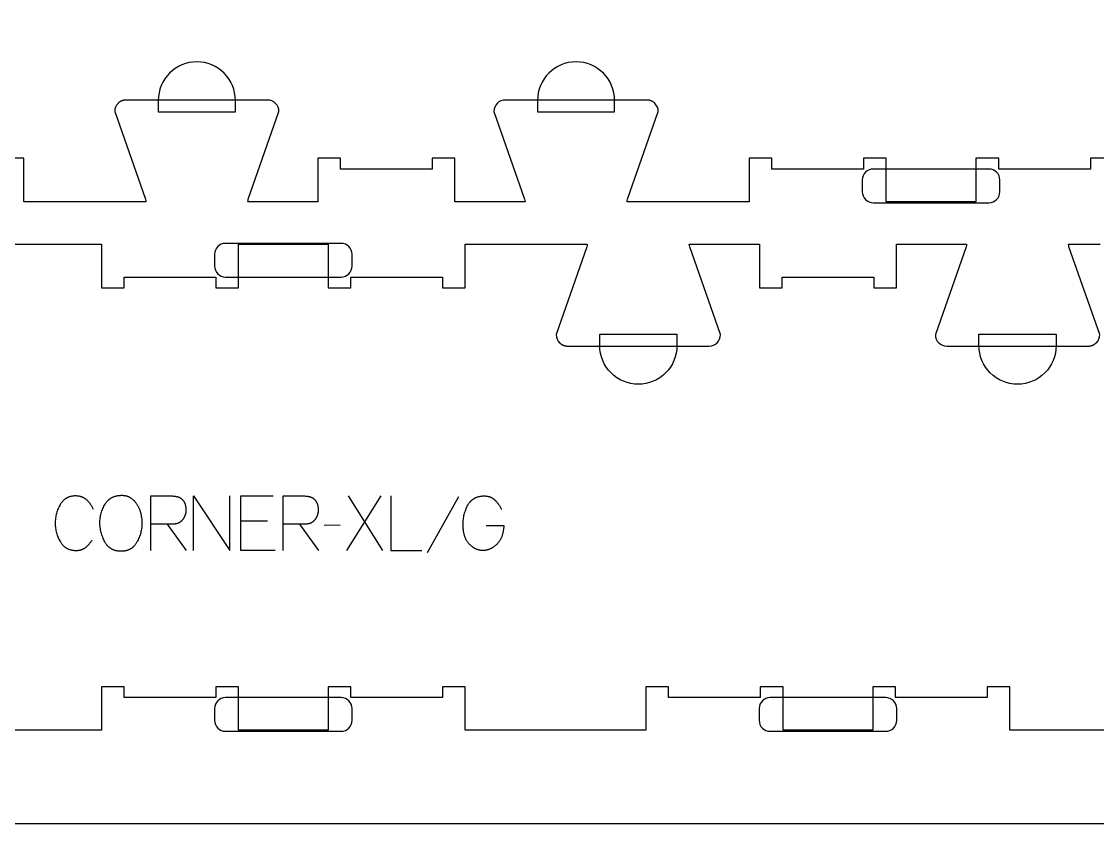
# Model space of a CAD drawing. Extents: x 0 to 4485, y 0 to 8771.
# Drawn here: x 1448 to 2041, y 3811 to 4252 of the extents above; entities that cross this region are included whole.
import ezdxf

# ---------------------------------------------------------------- set-up
doc = ezdxf.new("R2010")
doc.units = 0
for name, color, linetype in [('0_SHEET_SPRUCEPLY_2440X122', 1, 'CONTINUOUS'), ('1_ANYTOOL_1MMDEEP_LABELS_S', 2, 'CONTINUOUS'), ('4_ANYTOOL_CUTTHROUGH_OUTSI', 5, 'CONTINUOUS'), ('5_ANYTOOL_HALF_MILL_9MM_IN', 3, 'CONTINUOUS')]:
    doc.layers.add(name, color=color, linetype=linetype)

msp = doc.modelspace()

# ---------------------------------------------------------------- linework, layer by layer
at = {"layer": '0_SHEET_SPRUCEPLY_2440X122'}
msp.add_lwpolyline([(371.7, 5030.99), (371.7, 3810.99), (2811.7, 3810.99), (2811.7, 5030.99)], close=True, dxfattribs=at)
at = {"layer": '1_ANYTOOL_1MMDEEP_LABELS_S', "color": 2}
for points in [[(1487.5, 3983.77), (1487.34, 3984.18), (1487.17, 3984.57), (1486.99, 3984.96), (1486.8, 3985.33), (1486.6, 3985.7), (1486.39, 3986.06), (1486.17, 3986.41), (1485.94, 3986.75), (1485.7, 3987.08), (1485.45, 3987.4), (1485.19, 3987.72), (1484.92, 3988.02), (1484.64, 3988.32), (1484.35, 3988.61), (1484.06, 3988.88), (1483.75, 3989.15), (1483.59, 3989.28), (1483.43, 3989.41), (1483.27, 3989.53), (1483.1, 3989.65), (1482.94, 3989.76), (1482.77, 3989.87), (1482.6, 3989.98), (1482.42, 3990.08), (1482.25, 3990.18), (1482.07, 3990.27), (1481.89, 3990.36), (1481.71, 3990.45), (1481.53, 3990.53), (1481.34, 3990.6), (1481.16, 3990.68), (1480.97, 3990.74), (1480.77, 3990.81), (1480.58, 3990.87), (1480.38, 3990.92), (1480.19, 3990.98), (1479.99, 3991.02), (1479.78, 3991.07), (1479.58, 3991.11), (1479.37, 3991.14), (1479.16, 3991.17), (1478.95, 3991.2), (1478.74, 3991.22), (1478.52, 3991.24), (1478.3, 3991.26), (1478.09, 3991.27), (1477.86, 3991.27), (1477.64, 3991.27), (1477.3, 3991.27), (1476.96, 3991.26), (1476.63, 3991.23), (1476.3, 3991.2), (1475.98, 3991.16), (1475.66, 3991.11), (1475.35, 3991.05), (1475.05, 3990.98), (1474.74, 3990.9), (1474.45, 3990.82), (1474.16, 3990.72), (1473.88, 3990.61), (1473.6, 3990.5), (1473.46, 3990.44), (1473.32, 3990.38), (1473.19, 3990.31), (1473.05, 3990.24), (1472.92, 3990.17), (1472.79, 3990.1), (1472.66, 3990.03), (1472.53, 3989.95), (1472.41, 3989.87), (1472.28, 3989.79), (1472.16, 3989.71), (1472.03, 3989.62), (1471.91, 3989.53), (1471.79, 3989.44), (1471.56, 3989.25), (1471.32, 3989.06), (1471.1, 3988.85), (1470.88, 3988.64), (1470.66, 3988.41), (1470.45, 3988.18), (1470.25, 3987.93), (1470.05, 3987.68), (1469.85, 3987.42), (1469.67, 3987.15), (1469.48, 3986.87), (1469.3, 3986.58), (1468.96, 3985.99), (1468.65, 3985.39), (1468.35, 3984.79), (1468.08, 3984.18), (1467.82, 3983.56), (1467.59, 3982.93), (1467.38, 3982.3), (1467.2, 3981.66), (1467.03, 3981.01), (1466.89, 3980.36), (1466.77, 3979.69), (1466.67, 3979.02), (1466.6, 3978.35), (1466.54, 3977.66), (1466.51, 3976.97), (1466.5, 3976.27), (1466.51, 3975.58), (1466.54, 3974.89), (1466.6, 3974.2), (1466.67, 3973.53), (1466.77, 3972.86), (1466.9, 3972.19), (1467.04, 3971.54), (1467.12, 3971.21), (1467.21, 3970.89), (1467.3, 3970.57), (1467.4, 3970.25), (1467.5, 3969.93), (1467.61, 3969.62), (1467.72, 3969.3), (1467.84, 3968.99), (1468.1, 3968.37), (1468.38, 3967.76), (1468.68, 3967.16), (1469, 3966.56), (1469.35, 3965.97), (1469.53, 3965.68), (1469.71, 3965.4), (1469.91, 3965.13), (1470.11, 3964.87), (1470.31, 3964.62), (1470.52, 3964.37), (1470.73, 3964.14), (1470.96, 3963.91), (1471.18, 3963.7), (1471.41, 3963.49), (1471.65, 3963.3), (1471.77, 3963.2), (1471.9, 3963.11), (1472.02, 3963.02), (1472.15, 3962.93), (1472.27, 3962.84), (1472.4, 3962.76), (1472.53, 3962.68), (1472.66, 3962.6), (1472.8, 3962.52), (1472.93, 3962.45), (1473.07, 3962.38), (1473.2, 3962.31), (1473.48, 3962.17), (1473.77, 3962.05), (1474.06, 3961.93), (1474.35, 3961.83), (1474.65, 3961.73), (1474.96, 3961.65), (1475.27, 3961.57), (1475.59, 3961.5), (1475.92, 3961.44), (1476.25, 3961.39), (1476.58, 3961.35), (1476.92, 3961.32), (1477.27, 3961.29), (1477.62, 3961.28), (1477.98, 3961.27), (1478.36, 3961.28), (1478.74, 3961.3), (1478.92, 3961.31), (1479.11, 3961.33), (1479.29, 3961.35), (1479.47, 3961.38), (1479.64, 3961.4), (1479.82, 3961.43), (1479.99, 3961.47), (1480.16, 3961.5), (1480.33, 3961.54), (1480.5, 3961.59), (1480.67, 3961.63), (1480.83, 3961.68), (1480.99, 3961.73), (1481.16, 3961.79), (1481.31, 3961.85), (1481.47, 3961.91), (1481.63, 3961.98), (1481.78, 3962.04), (1481.93, 3962.12), (1482.08, 3962.19), (1482.23, 3962.27), (1482.37, 3962.35), (1482.52, 3962.43), (1482.66, 3962.52), (1482.8, 3962.61), (1482.94, 3962.71), (1483.08, 3962.8), (1483.21, 3962.9), (1483.48, 3963.11), (1483.74, 3963.33), (1483.99, 3963.55), (1484.24, 3963.78), (1484.48, 3964.01), (1484.72, 3964.26), (1484.95, 3964.51), (1485.18, 3964.77), (1485.4, 3965.03), (1485.62, 3965.31), (1485.83, 3965.59), (1486.04, 3965.88), (1486.24, 3966.17), (1486.44, 3966.48), (1486.63, 3966.79), (1486.81, 3967.1)], [(1519.17, 3961.27), (1519.17, 3991.27), (1530.53, 3991.27), (1531.02, 3991.27), (1531.49, 3991.24), (1531.72, 3991.23), (1531.95, 3991.21), (1532.17, 3991.18), (1532.39, 3991.15), (1532.61, 3991.12), (1532.82, 3991.08), (1533.03, 3991.04), (1533.23, 3991), (1533.43, 3990.95), (1533.63, 3990.9), (1533.82, 3990.84), (1534.01, 3990.78), (1534.2, 3990.72), (1534.38, 3990.65), (1534.56, 3990.58), (1534.73, 3990.51), (1534.9, 3990.43), (1535.06, 3990.35), (1535.23, 3990.26), (1535.38, 3990.17), (1535.54, 3990.08), (1535.69, 3989.98), (1535.83, 3989.88), (1535.97, 3989.77), (1536.11, 3989.66), (1536.25, 3989.55), (1536.38, 3989.43), (1536.5, 3989.31), (1536.63, 3989.19), (1536.75, 3989.06), (1536.86, 3988.93), (1536.97, 3988.79), (1537.08, 3988.65), (1537.18, 3988.51), (1537.28, 3988.36), (1537.38, 3988.21), (1537.47, 3988.06), (1537.55, 3987.9), (1537.64, 3987.73), (1537.72, 3987.57), (1537.79, 3987.4), (1537.87, 3987.22), (1537.93, 3987.05), (1538, 3986.86), (1538.06, 3986.68), (1538.12, 3986.49), (1538.17, 3986.29), (1538.22, 3986.1), (1538.26, 3985.9), (1538.3, 3985.69), (1538.34, 3985.48), (1538.37, 3985.27), (1538.4, 3985.05), (1538.43, 3984.83), (1538.45, 3984.61), (1538.47, 3984.38), (1538.49, 3983.91), (1538.5, 3983.43), (1538.49, 3983.26), (1538.49, 3983.08), (1538.48, 3982.91), (1538.47, 3982.73), (1538.45, 3982.56), (1538.43, 3982.39), (1538.41, 3982.22), (1538.39, 3982.05), (1538.36, 3981.88), (1538.32, 3981.71), (1538.29, 3981.54), (1538.25, 3981.38), (1538.2, 3981.21), (1538.16, 3981.05), (1538.11, 3980.88), (1538.05, 3980.72), (1537.99, 3980.56), (1537.93, 3980.4), (1537.87, 3980.24), (1537.8, 3980.08), (1537.73, 3979.92), (1537.66, 3979.77), (1537.58, 3979.61), (1537.5, 3979.45), (1537.41, 3979.3), (1537.32, 3979.15), (1537.23, 3978.99), (1537.13, 3978.84), (1537.04, 3978.69), (1536.93, 3978.54), (1536.83, 3978.39), (1536.72, 3978.25), (1536.61, 3978.1), (1536.49, 3977.96), (1536.37, 3977.82), (1536.25, 3977.69), (1536.13, 3977.57), (1536.01, 3977.44), (1535.88, 3977.32), (1535.75, 3977.21), (1535.62, 3977.1), (1535.49, 3976.99), (1535.35, 3976.89), (1535.21, 3976.8), (1535.07, 3976.71), (1534.93, 3976.62), (1534.78, 3976.54), (1534.63, 3976.46), (1534.48, 3976.38), (1534.33, 3976.31), (1534.18, 3976.25), (1534.02, 3976.19), (1533.86, 3976.13), (1533.7, 3976.08), (1533.53, 3976.03), (1533.36, 3975.99), (1533.19, 3975.95), (1533.02, 3975.92), (1532.85, 3975.89), (1532.67, 3975.86), (1532.49, 3975.84), (1532.31, 3975.82), (1532.13, 3975.81), (1530.2, 3975.74), (1528.17, 3975.72), (1519.21, 3975.72)], [(1542.7, 3961.27), (1542.7, 3991.27), (1562.75, 3961.27), (1562.75, 3991.27)], [(1587.74, 3961.27), (1568.8, 3961.27), (1568.8, 3991.27), (1586.63, 3991.27)], [(1592.03, 3961.27), (1592.03, 3991.27), (1603.38, 3991.27), (1603.87, 3991.27), (1604.35, 3991.24), (1604.58, 3991.23), (1604.81, 3991.21), (1605.03, 3991.18), (1605.25, 3991.15), (1605.47, 3991.12), (1605.68, 3991.08), (1605.89, 3991.04), (1606.09, 3991), (1606.29, 3990.95), (1606.49, 3990.9), (1606.68, 3990.84), (1606.87, 3990.78), (1607.05, 3990.72), (1607.24, 3990.65), (1607.41, 3990.58), (1607.59, 3990.51), (1607.76, 3990.43), (1607.92, 3990.35), (1608.08, 3990.26), (1608.24, 3990.17), (1608.39, 3990.08), (1608.54, 3989.98), (1608.69, 3989.88), (1608.83, 3989.77), (1608.97, 3989.66), (1609.1, 3989.55), (1609.23, 3989.43), (1609.36, 3989.31), (1609.48, 3989.19), (1609.6, 3989.06), (1609.72, 3988.93), (1609.83, 3988.79), (1609.94, 3988.65), (1610.04, 3988.51), (1610.14, 3988.36), (1610.23, 3988.21), (1610.32, 3988.06), (1610.41, 3987.9), (1610.5, 3987.73), (1610.58, 3987.57), (1610.65, 3987.4), (1610.72, 3987.22), (1610.79, 3987.05), (1610.86, 3986.86), (1610.92, 3986.68), (1610.97, 3986.49), (1611.02, 3986.29), (1611.07, 3986.1), (1611.12, 3985.9), (1611.16, 3985.69), (1611.2, 3985.48), (1611.23, 3985.27), (1611.26, 3985.05), (1611.28, 3984.83), (1611.31, 3984.61), (1611.32, 3984.38), (1611.35, 3983.91), (1611.35, 3983.43), (1611.35, 3983.26), (1611.35, 3983.08), (1611.34, 3982.91), (1611.33, 3982.73), (1611.31, 3982.56), (1611.29, 3982.39), (1611.27, 3982.22), (1611.24, 3982.05), (1611.21, 3981.88), (1611.18, 3981.71), (1611.14, 3981.54), (1611.1, 3981.38), (1611.06, 3981.21), (1611.01, 3981.05), (1610.96, 3980.88), (1610.91, 3980.72), (1610.85, 3980.56), (1610.79, 3980.4), (1610.73, 3980.24), (1610.66, 3980.08), (1610.59, 3979.92), (1610.51, 3979.77), (1610.43, 3979.61), (1610.35, 3979.45), (1610.27, 3979.3), (1610.18, 3979.15), (1610.09, 3978.99), (1609.99, 3978.84), (1609.89, 3978.69), (1609.79, 3978.54), (1609.68, 3978.39), (1609.58, 3978.25), (1609.46, 3978.1), (1609.35, 3977.96), (1609.23, 3977.82), (1609.11, 3977.69), (1608.99, 3977.57), (1608.87, 3977.44), (1608.74, 3977.32), (1608.61, 3977.21), (1608.48, 3977.1), (1608.34, 3976.99), (1608.21, 3976.89), (1608.07, 3976.8), (1607.93, 3976.71), (1607.79, 3976.62), (1607.64, 3976.54), (1607.49, 3976.46), (1607.34, 3976.38), (1607.19, 3976.31), (1607.03, 3976.25), (1606.87, 3976.19), (1606.71, 3976.13), (1606.55, 3976.08), (1606.39, 3976.03), (1606.22, 3975.99), (1606.05, 3975.95), (1605.88, 3975.92), (1605.7, 3975.89), (1605.53, 3975.86), (1605.35, 3975.84), (1605.17, 3975.82), (1604.98, 3975.81), (1603.06, 3975.74), (1601.03, 3975.72), (1592.07, 3975.72)], [(1645.81, 3991.27), (1626.91, 3961.27)], [(1647.05, 3961.27), (1628.11, 3991.27)], [(1651.34, 3991.27), (1651.34, 3961.27), (1668.44, 3961.27)], [(1688.58, 3990.8), (1671.4, 3960.03)], [(1703.8, 3975.07), (1713.57, 3975.03), (1713.53, 3974.2), (1713.47, 3973.4), (1713.43, 3973.01), (1713.39, 3972.62), (1713.33, 3972.24), (1713.27, 3971.87), (1713.21, 3971.5), (1713.13, 3971.14), (1713.05, 3970.79), (1712.97, 3970.44), (1712.87, 3970.1), (1712.77, 3969.76), (1712.67, 3969.43), (1712.56, 3969.11), (1712.44, 3968.79), (1712.31, 3968.48), (1712.18, 3968.17), (1712.04, 3967.88), (1711.89, 3967.59), (1711.74, 3967.3), (1711.58, 3967.02), (1711.42, 3966.75), (1711.25, 3966.48), (1711.07, 3966.22), (1710.88, 3965.97), (1710.69, 3965.72), (1710.49, 3965.48), (1710.29, 3965.24), (1710.08, 3965.01), (1709.86, 3964.79), (1709.64, 3964.57), (1709.42, 3964.36), (1709.19, 3964.16), (1708.97, 3963.96), (1708.74, 3963.78), (1708.51, 3963.59), (1708.28, 3963.42), (1708.05, 3963.25), (1707.82, 3963.09), (1707.59, 3962.93), (1707.36, 3962.78), (1707.12, 3962.64), (1706.89, 3962.51), (1706.65, 3962.38), (1706.41, 3962.26), (1706.17, 3962.14), (1705.93, 3962.03), (1705.69, 3961.93), (1705.44, 3961.84), (1705.2, 3961.75), (1704.95, 3961.67), (1704.71, 3961.6), (1704.46, 3961.53), (1704.21, 3961.47), (1703.96, 3961.42), (1703.71, 3961.37), (1703.45, 3961.33), (1703.2, 3961.3), (1702.94, 3961.27), (1702.69, 3961.25), (1702.43, 3961.24), (1702.17, 3961.23), (1701.91, 3961.23), (1701.65, 3961.24), (1701.4, 3961.26), (1701.14, 3961.28), (1700.89, 3961.31), (1700.63, 3961.34), (1700.38, 3961.39), (1700.14, 3961.44), (1699.89, 3961.49), (1699.64, 3961.56), (1699.4, 3961.63), (1699.15, 3961.71), (1698.91, 3961.79), (1698.67, 3961.88), (1698.43, 3961.98), (1698.19, 3962.09), (1697.96, 3962.2), (1697.72, 3962.32), (1697.49, 3962.45), (1697.26, 3962.58), (1697.03, 3962.73), (1696.8, 3962.87), (1696.57, 3963.03), (1696.34, 3963.19), (1696.12, 3963.36), (1695.89, 3963.54), (1695.67, 3963.72), (1695.45, 3963.91), (1695.23, 3964.11), (1695.01, 3964.32), (1694.8, 3964.53), (1694.58, 3964.75), (1694.37, 3964.97), (1694.17, 3965.21), (1693.97, 3965.45), (1693.78, 3965.7), (1693.59, 3965.95), (1693.42, 3966.22), (1693.25, 3966.49), (1693.08, 3966.77), (1692.93, 3967.06), (1692.77, 3967.35), (1692.63, 3967.65), (1692.49, 3967.96), (1692.36, 3968.28), (1692.24, 3968.61), (1692.12, 3968.94), (1692.01, 3969.28), (1691.91, 3969.63), (1691.81, 3969.98), (1691.72, 3970.35), (1691.64, 3970.72), (1691.56, 3971.09), (1691.49, 3971.48), (1691.43, 3971.87), (1691.37, 3972.28), (1691.32, 3972.68), (1691.27, 3973.1), (1691.21, 3973.96), (1691.17, 3974.84), (1691.15, 3975.76), (1691.16, 3976.44), (1691.2, 3977.11), (1691.25, 3977.79), (1691.32, 3978.46), (1691.42, 3979.12), (1691.53, 3979.79), (1691.67, 3980.45), (1691.82, 3981.1), (1692, 3981.75), (1692.2, 3982.41), (1692.42, 3983.05), (1692.66, 3983.7), (1692.92, 3984.34), (1693.2, 3984.97), (1693.51, 3985.61), (1693.83, 3986.24), (1694, 3986.55), (1694.18, 3986.85), (1694.37, 3987.14), (1694.56, 3987.42), (1694.76, 3987.69), (1694.86, 3987.82), (1694.97, 3987.95), (1695.07, 3988.08), (1695.18, 3988.2), (1695.29, 3988.32), (1695.4, 3988.44), (1695.51, 3988.56), (1695.63, 3988.67), (1695.75, 3988.79), (1695.86, 3988.89), (1695.98, 3989), (1696.11, 3989.11), (1696.23, 3989.21), (1696.36, 3989.31), (1696.48, 3989.4), (1696.61, 3989.5), (1696.74, 3989.59), (1696.88, 3989.68), (1697.01, 3989.77), (1697.15, 3989.85), (1697.29, 3989.94), (1697.43, 3990.02), (1697.57, 3990.09), (1697.71, 3990.17), (1697.86, 3990.24), (1698.01, 3990.31), (1698.15, 3990.38), (1698.3, 3990.44), (1698.46, 3990.51), (1698.61, 3990.57), (1698.77, 3990.62), (1698.93, 3990.68), (1699.25, 3990.78), (1699.58, 3990.88), (1699.91, 3990.96), (1700.25, 3991.03), (1700.6, 3991.1), (1700.96, 3991.15), (1701.33, 3991.2), (1701.7, 3991.23), (1702.08, 3991.26), (1702.46, 3991.27), (1702.85, 3991.27), (1703.08, 3991.27), (1703.3, 3991.27), (1703.52, 3991.25), (1703.73, 3991.24), (1703.95, 3991.22), (1704.16, 3991.2), (1704.36, 3991.17), (1704.57, 3991.13), (1704.77, 3991.1), (1704.97, 3991.05), (1705.17, 3991.01), (1705.36, 3990.96), (1705.56, 3990.9), (1705.75, 3990.84), (1705.93, 3990.78), (1706.12, 3990.71), (1706.3, 3990.63), (1706.48, 3990.56), (1706.65, 3990.47), (1706.83, 3990.39), (1707, 3990.3), (1707.17, 3990.2), (1707.33, 3990.1), (1707.49, 3990), (1707.65, 3989.89), (1707.81, 3989.78), (1707.97, 3989.66), (1708.12, 3989.54), (1708.27, 3989.41), (1708.42, 3989.28), (1708.56, 3989.14), (1708.7, 3989), (1708.98, 3988.72), (1709.25, 3988.43), (1709.52, 3988.13), (1709.78, 3987.83), (1710.03, 3987.53), (1710.27, 3987.22), (1710.51, 3986.9), (1710.74, 3986.58), (1710.97, 3986.26), (1711.19, 3985.93), (1711.4, 3985.6), (1711.61, 3985.26), (1711.81, 3984.92), (1712, 3984.57), (1712.19, 3984.22), (1712.37, 3983.86)], [(1583.45, 3977.35), (1568.8, 3977.35)], [(1528.17, 3975.72), (1538.63, 3961.23)], [(1601.03, 3975.72), (1611.48, 3961.23)], [(1623.48, 3975.16), (1614.7, 3975.07)]]:
    msp.add_lwpolyline(points, dxfattribs=at)
msp.add_lwpolyline([(1503.14, 3991.62), (1503.51, 3991.61), (1503.88, 3991.59), (1504.23, 3991.57), (1504.58, 3991.53), (1504.76, 3991.5), (1504.93, 3991.47), (1505.1, 3991.44), (1505.26, 3991.41), (1505.43, 3991.37), (1505.59, 3991.33), (1505.75, 3991.29), (1505.91, 3991.25), (1506.07, 3991.2), (1506.23, 3991.15), (1506.38, 3991.1), (1506.54, 3991.04), (1506.69, 3990.98), (1506.84, 3990.92), (1506.99, 3990.85), (1507.13, 3990.79), (1507.28, 3990.72), (1507.42, 3990.64), (1507.56, 3990.57), (1507.7, 3990.49), (1507.84, 3990.4), (1507.97, 3990.32), (1508.11, 3990.23), (1508.24, 3990.14), (1508.5, 3989.95), (1508.75, 3989.76), (1509, 3989.56), (1509.24, 3989.35), (1509.48, 3989.14), (1509.71, 3988.92), (1509.93, 3988.69), (1510.15, 3988.46), (1510.36, 3988.22), (1510.57, 3987.98), (1510.77, 3987.73), (1510.97, 3987.48), (1511.16, 3987.21), (1511.34, 3986.94), (1511.52, 3986.67), (1511.69, 3986.39), (1511.86, 3986.1), (1512.02, 3985.81), (1512.17, 3985.52), (1512.32, 3985.22), (1512.46, 3984.92), (1512.6, 3984.62), (1512.73, 3984.31), (1512.86, 3984), (1512.98, 3983.68), (1513.09, 3983.37), (1513.2, 3983.04), (1513.3, 3982.72), (1513.4, 3982.39), (1513.49, 3982.05), (1513.58, 3981.72), (1513.66, 3981.37), (1513.81, 3980.69), (1513.93, 3980.02), (1514.04, 3979.35), (1514.13, 3978.69), (1514.19, 3978.03), (1514.24, 3977.38), (1514.27, 3976.74), (1514.28, 3976.1), (1514.27, 3975.47), (1514.24, 3974.83), (1514.19, 3974.19), (1514.11, 3973.55), (1514.01, 3972.92), (1513.89, 3972.28), (1513.75, 3971.64), (1513.59, 3971), (1513.41, 3970.37), (1513.2, 3969.73), (1512.98, 3969.09), (1512.73, 3968.45), (1512.46, 3967.82), (1512.17, 3967.18), (1511.85, 3966.54), (1511.52, 3965.9), (1511.34, 3965.59), (1511.16, 3965.29), (1510.97, 3964.99), (1510.78, 3964.71), (1510.58, 3964.43), (1510.37, 3964.17), (1510.16, 3963.92), (1509.94, 3963.67), (1509.82, 3963.55), (1509.71, 3963.44), (1509.6, 3963.32), (1509.48, 3963.21), (1509.36, 3963.11), (1509.24, 3963), (1509.12, 3962.9), (1509, 3962.8), (1508.87, 3962.7), (1508.75, 3962.6), (1508.62, 3962.51), (1508.49, 3962.42), (1508.36, 3962.33), (1508.23, 3962.24), (1508.09, 3962.16), (1507.96, 3962.08), (1507.82, 3962), (1507.68, 3961.92), (1507.54, 3961.85), (1507.4, 3961.78), (1507.25, 3961.71), (1507.11, 3961.65), (1506.96, 3961.58), (1506.82, 3961.52), (1506.67, 3961.46), (1506.51, 3961.41), (1506.36, 3961.35), (1506.21, 3961.3), (1505.89, 3961.21), (1505.58, 3961.12), (1505.25, 3961.05), (1504.92, 3960.98), (1504.58, 3960.93), (1504.24, 3960.88), (1503.89, 3960.85), (1503.53, 3960.82), (1503.17, 3960.81), (1502.8, 3960.8), (1502.41, 3960.81), (1502.04, 3960.82), (1501.67, 3960.85), (1501.31, 3960.88), (1500.95, 3960.93), (1500.6, 3960.99), (1500.26, 3961.05), (1499.92, 3961.13), (1499.59, 3961.21), (1499.27, 3961.31), (1499.11, 3961.36), (1498.96, 3961.42), (1498.8, 3961.47), (1498.65, 3961.53), (1498.5, 3961.59), (1498.34, 3961.66), (1498.2, 3961.73), (1498.05, 3961.8), (1497.9, 3961.87), (1497.76, 3961.94), (1497.62, 3962.02), (1497.48, 3962.1), (1497.34, 3962.18), (1497.2, 3962.27), (1497.07, 3962.35), (1496.93, 3962.44), (1496.8, 3962.54), (1496.67, 3962.63), (1496.54, 3962.73), (1496.41, 3962.83), (1496.29, 3962.93), (1496.16, 3963.04), (1496.04, 3963.14), (1495.92, 3963.25), (1495.8, 3963.37), (1495.69, 3963.48), (1495.57, 3963.6), (1495.46, 3963.72), (1495.34, 3963.84), (1495.23, 3963.97), (1495.02, 3964.23), (1494.81, 3964.5), (1494.61, 3964.77), (1494.41, 3965.06), (1494.22, 3965.36), (1494.04, 3965.67), (1493.86, 3965.99), (1493.53, 3966.64), (1493.21, 3967.29), (1492.92, 3967.94), (1492.65, 3968.58), (1492.4, 3969.23), (1492.18, 3969.88), (1491.97, 3970.53), (1491.79, 3971.19), (1491.63, 3971.84), (1491.49, 3972.49), (1491.37, 3973.14), (1491.27, 3973.79), (1491.19, 3974.44), (1491.14, 3975.1), (1491.11, 3975.75), (1491.1, 3976.4), (1491.11, 3977.1), (1491.14, 3977.78), (1491.2, 3978.47), (1491.28, 3979.14), (1491.38, 3979.81), (1491.5, 3980.48), (1491.65, 3981.13), (1491.82, 3981.79), (1492.01, 3982.43), (1492.23, 3983.07), (1492.46, 3983.71), (1492.72, 3984.34), (1493.01, 3984.96), (1493.31, 3985.58), (1493.64, 3986.19), (1493.99, 3986.8), (1494.17, 3987.09), (1494.36, 3987.38), (1494.56, 3987.66), (1494.77, 3987.93), (1494.98, 3988.19), (1495.19, 3988.43), (1495.42, 3988.67), (1495.65, 3988.91), (1495.76, 3989.02), (1495.88, 3989.13), (1496, 3989.23), (1496.13, 3989.34), (1496.25, 3989.44), (1496.38, 3989.54), (1496.5, 3989.64), (1496.63, 3989.73), (1496.76, 3989.83), (1496.9, 3989.92), (1497.03, 3990.01), (1497.16, 3990.09), (1497.3, 3990.18), (1497.44, 3990.26), (1497.58, 3990.34), (1497.72, 3990.41), (1497.87, 3990.49), (1498.01, 3990.56), (1498.31, 3990.69), (1498.61, 3990.82), (1498.92, 3990.94), (1499.24, 3991.05), (1499.56, 3991.15), (1499.89, 3991.24), (1500.22, 3991.32), (1500.56, 3991.39), (1500.91, 3991.45), (1501.27, 3991.5), (1501.63, 3991.54), (1502, 3991.58), (1502.37, 3991.6), (1502.75, 3991.61)], close=True, dxfattribs=at)
at = {"layer": '4_ANYTOOL_CUTTHROUGH_OUTSI', "color": 5}
for points in [[(2049.21, 4177.2), (2036.71, 4177.2), (2036.71, 4171.2), (1986.21, 4171.2), (1986.21, 4177.2), (1973.71, 4177.2), (1973.71, 4153.2), (1924.21, 4153.2), (1924.21, 4177.2), (1911.71, 4177.2), (1911.71, 4171.2), (1861.21, 4171.2), (1861.21, 4177.2), (1848.71, 4177.2), (1848.71, 4153.2), (1798.96, 4153.2), (1781.52, 4153.2), (1781.52, 4153.2, -0.061485), (1781.76, 4154.59), (1798.65, 4202.87), (1798.67, 4202.91), (1798.67, 4202.95), (1798.67, 4202.95, 0.198912), (1796.84, 4207.37), (1796.73, 4207.48), (1796.62, 4207.58), (1796.51, 4207.68), (1796.39, 4207.78), (1796.27, 4207.87), (1796.15, 4207.97), (1796.03, 4208.06), (1795.9, 4208.14), (1795.77, 4208.23), (1795.64, 4208.31), (1795.51, 4208.39), (1795.37, 4208.46), (1795.23, 4208.53), (1795.09, 4208.6), (1794.95, 4208.67), (1794.81, 4208.73), (1794.67, 4208.79), (1794.52, 4208.84), (1794.37, 4208.89), (1794.22, 4208.94), (1794.08, 4208.98), (1793.93, 4209.02), (1793.78, 4209.05), (1793.63, 4209.09), (1793.47, 4209.11), (1793.32, 4209.14), (1793.17, 4209.16), (1793.02, 4209.17), (1792.87, 4209.19), (1792.72, 4209.2), (1792.57, 4209.2), (1792.42, 4209.2), (1714.42, 4209.2, 0.414214), (1708.17, 4202.95), (1708.17, 4202.91), (1708.18, 4202.87), (1725.08, 4154.59), (1725.08, 4154.59, -0.061485), (1725.31, 4153.2), (1686.71, 4153.2), (1686.71, 4177.2), (1674.21, 4177.2), (1674.21, 4171.2), (1623.71, 4171.2), (1623.71, 4177.2), (1611.21, 4177.2), (1611.21, 4153.2), (1572.62, 4153.2), (1572.62, 4153.2, -0.061485), (1572.85, 4154.59), (1589.75, 4202.87), (1589.76, 4202.91), (1589.76, 4202.95), (1589.76, 4202.95, 0.414214), (1583.51, 4209.2), (1505.51, 4209.2), (1505.36, 4209.2), (1505.21, 4209.2), (1505.06, 4209.19), (1504.91, 4209.17), (1504.76, 4209.16), (1504.61, 4209.14), (1504.46, 4209.11), (1504.3, 4209.09), (1504.15, 4209.05), (1504, 4209.02), (1503.85, 4208.98), (1503.7, 4208.94), (1503.56, 4208.89), (1503.41, 4208.84), (1503.26, 4208.79), (1503.12, 4208.73), (1502.98, 4208.67), (1502.84, 4208.6), (1502.7, 4208.53), (1502.56, 4208.46), (1502.42, 4208.39), (1502.29, 4208.31), (1502.16, 4208.23), (1502.03, 4208.14), (1501.9, 4208.06), (1501.78, 4207.97), (1501.66, 4207.87), (1501.54, 4207.78), (1501.42, 4207.68), (1501.31, 4207.58), (1501.2, 4207.48), (1501.09, 4207.37, 0.198912), (1499.26, 4202.95), (1499.26, 4202.91), (1499.28, 4202.87), (1516.17, 4154.59), (1516.17, 4154.59, -0.061485), (1516.41, 4153.2), (1449.21, 4153.2), (1449.21, 4177.2), (1436.71, 4177.2)], [(2049.21, 4177.2), (2036.71, 4177.2), (2036.71, 4171.2), (1986.21, 4171.2), (1986.21, 4177.2), (1973.71, 4177.2), (1973.71, 4153.2), (1924.21, 4153.2), (1924.21, 4177.2), (1911.71, 4177.2), (1911.71, 4171.2), (1861.21, 4171.2), (1861.21, 4177.2), (1848.71, 4177.2), (1848.71, 4153.2), (1798.96, 4153.2), (1781.52, 4153.2), (1781.52, 4153.2, -0.061485), (1781.76, 4154.59), (1798.65, 4202.87), (1798.67, 4202.91), (1798.67, 4202.95), (1798.67, 4202.95, 0.198912), (1796.84, 4207.37), (1796.73, 4207.48), (1796.62, 4207.58), (1796.51, 4207.68), (1796.39, 4207.78), (1796.27, 4207.87), (1796.15, 4207.97), (1796.03, 4208.06), (1795.9, 4208.14), (1795.77, 4208.23), (1795.64, 4208.31), (1795.51, 4208.39), (1795.37, 4208.46), (1795.23, 4208.53), (1795.09, 4208.6), (1794.95, 4208.67), (1794.81, 4208.73), (1794.67, 4208.79), (1794.52, 4208.84), (1794.37, 4208.89), (1794.22, 4208.94), (1794.08, 4208.98), (1793.93, 4209.02), (1793.78, 4209.05), (1793.63, 4209.09), (1793.47, 4209.11), (1793.32, 4209.14), (1793.17, 4209.16), (1793.02, 4209.17), (1792.87, 4209.19), (1792.72, 4209.2), (1792.57, 4209.2), (1792.42, 4209.2), (1714.42, 4209.2, 0.414214), (1708.17, 4202.95), (1708.17, 4202.91), (1708.18, 4202.87), (1725.08, 4154.59), (1725.08, 4154.59, -0.061485), (1725.31, 4153.2), (1686.71, 4153.2), (1686.71, 4177.2), (1674.21, 4177.2), (1674.21, 4171.2), (1623.71, 4171.2), (1623.71, 4177.2), (1611.21, 4177.2), (1611.21, 4153.2), (1572.62, 4153.2), (1572.62, 4153.2, -0.061485), (1572.85, 4154.59), (1589.75, 4202.87), (1589.76, 4202.91), (1589.76, 4202.95), (1589.76, 4202.95, 0.414214), (1583.51, 4209.2), (1505.51, 4209.2), (1505.36, 4209.2), (1505.21, 4209.2), (1505.06, 4209.19), (1504.91, 4209.17), (1504.76, 4209.16), (1504.61, 4209.14), (1504.46, 4209.11), (1504.3, 4209.09), (1504.15, 4209.05), (1504, 4209.02), (1503.85, 4208.98), (1503.7, 4208.94), (1503.56, 4208.89), (1503.41, 4208.84), (1503.26, 4208.79), (1503.12, 4208.73), (1502.98, 4208.67), (1502.84, 4208.6), (1502.7, 4208.53), (1502.56, 4208.46), (1502.42, 4208.39), (1502.29, 4208.31), (1502.16, 4208.23), (1502.03, 4208.14), (1501.9, 4208.06), (1501.78, 4207.97), (1501.66, 4207.87), (1501.54, 4207.78), (1501.42, 4207.68), (1501.31, 4207.58), (1501.2, 4207.48), (1501.09, 4207.37, 0.198912), (1499.26, 4202.95), (1499.26, 4202.91), (1499.28, 4202.87), (1516.17, 4154.59), (1516.17, 4154.59, -0.061485), (1516.41, 4153.2), (1449.21, 4153.2), (1449.21, 4177.2), (1436.71, 4177.2)], [(1442.15, 4129.77), (1491.9, 4129.77), (1491.9, 4105.77), (1504.4, 4105.77), (1504.4, 4111.77), (1554.9, 4111.77), (1554.9, 4105.77), (1567.4, 4105.77), (1567.4, 4129.77), (1616.9, 4129.77), (1616.9, 4105.77), (1629.4, 4105.77), (1629.4, 4111.77), (1679.9, 4111.77), (1679.9, 4105.77), (1692.4, 4105.77), (1692.4, 4129.77), (1759.59, 4129.77), (1759.59, 4129.77, -0.061485), (1759.36, 4128.39), (1742.46, 4080.11), (1742.45, 4080.07), (1742.45, 4080.02), (1742.45, 4080.02, 0.198912), (1744.28, 4075.61), (1744.38, 4075.5), (1744.49, 4075.4), (1744.61, 4075.3), (1744.72, 4075.2), (1744.84, 4075.1), (1744.96, 4075.01), (1745.09, 4074.92), (1745.21, 4074.83), (1745.34, 4074.75), (1745.47, 4074.67), (1745.61, 4074.59), (1745.74, 4074.52), (1745.88, 4074.44), (1746.02, 4074.38), (1746.16, 4074.31), (1746.3, 4074.25), (1746.45, 4074.19), (1746.59, 4074.14), (1746.74, 4074.09), (1746.89, 4074.04), (1747.04, 4074), (1747.19, 4073.96), (1747.34, 4073.92), (1747.49, 4073.89), (1747.64, 4073.86), (1747.79, 4073.84), (1747.94, 4073.82), (1748.09, 4073.8), (1748.25, 4073.79), (1748.4, 4073.78), (1748.55, 4073.78), (1748.7, 4073.77), (1826.7, 4073.77, 0.414214), (1832.95, 4080.02), (1832.95, 4080.07), (1832.93, 4080.11), (1816.04, 4128.39), (1816.04, 4128.39, -0.061485), (1815.8, 4129.77), (1854.4, 4129.77), (1854.4, 4105.77), (1866.9, 4105.77), (1866.9, 4111.77), (1917.4, 4111.77), (1917.4, 4105.77), (1929.9, 4105.77), (1929.9, 4129.77), (1968.5, 4129.77), (1968.5, 4129.77, -0.061485), (1968.26, 4128.39), (1951.37, 4080.11), (1951.35, 4080.07), (1951.35, 4080.02), (1951.35, 4080.02, 0.414214), (1957.6, 4073.77), (2035.6, 4073.77), (2035.75, 4073.78), (2035.9, 4073.78), (2036.05, 4073.79), (2036.21, 4073.8), (2036.36, 4073.82), (2036.51, 4073.84), (2036.66, 4073.86), (2036.81, 4073.89), (2036.96, 4073.92), (2037.11, 4073.96), (2037.26, 4074), (2037.41, 4074.04), (2037.56, 4074.09), (2037.7, 4074.14), (2037.85, 4074.19), (2037.99, 4074.25), (2038.14, 4074.31), (2038.28, 4074.38), (2038.42, 4074.44), (2038.56, 4074.52), (2038.69, 4074.59), (2038.82, 4074.67), (2038.96, 4074.75), (2039.08, 4074.83), (2039.21, 4074.92), (2039.34, 4075.01), (2039.46, 4075.1), (2039.58, 4075.2), (2039.69, 4075.3), (2039.8, 4075.4), (2039.91, 4075.5), (2040.02, 4075.61, 0.198912), (2041.85, 4080.02)], [(1442.15, 4129.77), (1491.9, 4129.77), (1491.9, 4105.77), (1504.4, 4105.77), (1504.4, 4111.77), (1554.9, 4111.77), (1554.9, 4105.77), (1567.4, 4105.77), (1567.4, 4129.77), (1616.9, 4129.77), (1616.9, 4105.77), (1629.4, 4105.77), (1629.4, 4111.77), (1679.9, 4111.77), (1679.9, 4105.77), (1692.4, 4105.77), (1692.4, 4129.77), (1759.59, 4129.77), (1759.59, 4129.77, -0.061485), (1759.36, 4128.39), (1742.46, 4080.11), (1742.45, 4080.07), (1742.45, 4080.02), (1742.45, 4080.02, 0.198912), (1744.28, 4075.61), (1744.38, 4075.5), (1744.49, 4075.4), (1744.61, 4075.3), (1744.72, 4075.2), (1744.84, 4075.1), (1744.96, 4075.01), (1745.09, 4074.92), (1745.21, 4074.83), (1745.34, 4074.75), (1745.47, 4074.67), (1745.61, 4074.59), (1745.74, 4074.52), (1745.88, 4074.44), (1746.02, 4074.38), (1746.16, 4074.31), (1746.3, 4074.25), (1746.45, 4074.19), (1746.59, 4074.14), (1746.74, 4074.09), (1746.89, 4074.04), (1747.04, 4074), (1747.19, 4073.96), (1747.34, 4073.92), (1747.49, 4073.89), (1747.64, 4073.86), (1747.79, 4073.84), (1747.94, 4073.82), (1748.09, 4073.8), (1748.25, 4073.79), (1748.4, 4073.78), (1748.55, 4073.78), (1748.7, 4073.77), (1826.7, 4073.77, 0.414214), (1832.95, 4080.02), (1832.95, 4080.07), (1832.93, 4080.11), (1816.04, 4128.39), (1816.04, 4128.39, -0.061485), (1815.8, 4129.77), (1854.4, 4129.77), (1854.4, 4105.77), (1866.9, 4105.77), (1866.9, 4111.77), (1917.4, 4111.77), (1917.4, 4105.77), (1929.9, 4105.77), (1929.9, 4129.77), (1968.5, 4129.77), (1968.5, 4129.77, -0.061485), (1968.26, 4128.39), (1951.37, 4080.11), (1951.35, 4080.07), (1951.35, 4080.02), (1951.35, 4080.02, 0.414214), (1957.6, 4073.77), (2035.6, 4073.77), (2035.75, 4073.78), (2035.9, 4073.78), (2036.05, 4073.79), (2036.21, 4073.8), (2036.36, 4073.82), (2036.51, 4073.84), (2036.66, 4073.86), (2036.81, 4073.89), (2036.96, 4073.92), (2037.11, 4073.96), (2037.26, 4074), (2037.41, 4074.04), (2037.56, 4074.09), (2037.7, 4074.14), (2037.85, 4074.19), (2037.99, 4074.25), (2038.14, 4074.31), (2038.28, 4074.38), (2038.42, 4074.44), (2038.56, 4074.52), (2038.69, 4074.59), (2038.82, 4074.67), (2038.96, 4074.75), (2039.08, 4074.83), (2039.21, 4074.92), (2039.34, 4075.01), (2039.46, 4075.1), (2039.58, 4075.2), (2039.69, 4075.3), (2039.8, 4075.4), (2039.91, 4075.5), (2040.02, 4075.61, 0.198912), (2041.85, 4080.02)], [(2041.84, 4080.11), (2024.94, 4128.39), (2024.94, 4128.39, -0.061485), (2024.71, 4129.77), (2042.15, 4129.77)], [(2041.84, 4080.11), (2024.94, 4128.39), (2024.94, 4128.39, -0.061485), (2024.71, 4129.77), (2042.15, 4129.77)]]:
    msp.add_lwpolyline(points, format="xyb", dxfattribs=at)
msp.add_lwpolyline([(2091.9, 3862.27), (1992.4, 3862.27), (1992.4, 3886.27), (1979.9, 3886.27), (1979.9, 3880.27), (1929.4, 3880.27), (1929.4, 3886.27), (1929.15, 3886.27), (1929.15, 3886.27), (1917.15, 3886.27), (1916.9, 3886.27), (1916.9, 3886.02), (1916.9, 3862.27), (1867.4, 3862.27), (1867.4, 3886.02), (1867.4, 3886.27), (1854.9, 3886.27), (1854.9, 3880.27), (1804.4, 3880.27), (1804.4, 3886.27), (1791.9, 3886.27), (1791.9, 3862.27), (1692.4, 3862.27), (1692.4, 3886.27), (1679.9, 3886.27), (1679.9, 3880.27), (1629.4, 3880.27), (1629.4, 3886.27), (1629.15, 3886.27), (1629.15, 3886.27), (1617.15, 3886.27), (1616.9, 3886.27), (1616.9, 3886.02), (1616.9, 3862.27), (1567.4, 3862.27), (1567.4, 3886.02), (1567.4, 3886.27), (1554.9, 3886.27), (1554.9, 3880.27), (1504.4, 3880.27), (1504.4, 3886.27), (1491.9, 3886.27), (1491.9, 3862.27), (1392.4, 3862.27)], dxfattribs=at)
msp.add_lwpolyline([(2091.9, 3862.27), (1992.4, 3862.27), (1992.4, 3886.27), (1979.9, 3886.27), (1979.9, 3880.27), (1929.4, 3880.27), (1929.4, 3886.27), (1929.15, 3886.27), (1929.15, 3886.27), (1917.15, 3886.27), (1916.9, 3886.27), (1916.9, 3886.02), (1916.9, 3862.27), (1867.4, 3862.27), (1867.4, 3886.02), (1867.4, 3886.27), (1854.9, 3886.27), (1854.9, 3880.27), (1804.4, 3880.27), (1804.4, 3886.27), (1791.9, 3886.27), (1791.9, 3862.27), (1692.4, 3862.27), (1692.4, 3886.27), (1679.9, 3886.27), (1679.9, 3880.27), (1629.4, 3880.27), (1629.4, 3886.27), (1629.15, 3886.27), (1629.15, 3886.27), (1617.15, 3886.27), (1616.9, 3886.27), (1616.9, 3886.02), (1616.9, 3862.27), (1567.4, 3862.27), (1567.4, 3886.02), (1567.4, 3886.27), (1554.9, 3886.27), (1554.9, 3880.27), (1504.4, 3880.27), (1504.4, 3886.27), (1491.9, 3886.27), (1491.9, 3862.27), (1392.4, 3862.27)], dxfattribs=at)
at = {"layer": '5_ANYTOOL_HALF_MILL_9MM_IN'}
for points in [[(1565.76, 4208.95, 1), (1523.26, 4208.95), (1523.26, 4208.7), (1523.26, 4202.7), (1565.76, 4202.7), (1565.76, 4208.7), (1565.76, 4208.95)], [(1565.76, 4208.95, 1), (1523.26, 4208.95), (1523.26, 4208.7), (1523.26, 4202.7), (1565.76, 4202.7), (1565.76, 4208.7), (1565.76, 4208.95)], [(1774.67, 4208.95, 1), (1732.17, 4208.95), (1732.17, 4208.7), (1732.17, 4202.7), (1774.67, 4202.7), (1774.67, 4208.7), (1774.67, 4208.95)], [(1774.67, 4208.95, 1), (1732.17, 4208.95), (1732.17, 4208.7), (1732.17, 4202.7), (1774.67, 4202.7), (1774.67, 4208.7), (1774.67, 4208.95)], [(1917.09, 4171.2, 0.414214), (1911.09, 4165.2), (1911.09, 4158.7, 0.414214), (1917.09, 4152.7), (1980.84, 4152.7, 0.414214), (1986.84, 4158.7), (1986.84, 4165.2, 0.414214), (1980.84, 4171.2)], [(1917.09, 4171.2, 0.414214), (1911.09, 4165.2), (1911.09, 4158.7, 0.414214), (1917.09, 4152.7), (1980.84, 4152.7, 0.414214), (1986.84, 4158.7), (1986.84, 4165.2, 0.414214), (1980.84, 4171.2)], [(1560.27, 4130.27, 0.414214), (1554.27, 4124.27), (1554.27, 4117.77, 0.414214), (1560.27, 4111.77), (1624.02, 4111.77, 0.414214), (1630.02, 4117.77), (1630.02, 4124.27, 0.414214), (1624.02, 4130.27)], [(1560.27, 4130.27, 0.414214), (1554.27, 4124.27), (1554.27, 4117.77, 0.414214), (1560.27, 4111.77), (1624.02, 4111.77, 0.414214), (1630.02, 4117.77), (1630.02, 4124.27, 0.414214), (1624.02, 4130.27)], [(1808.95, 4074.02, -0.414214), (1787.7, 4052.77, -0.414214), (1766.45, 4074.02), (1766.45, 4074.27), (1766.45, 4080.27), (1808.95, 4080.27), (1808.95, 4074.27), (1808.95, 4074.02)], [(1808.95, 4074.02, -0.414214), (1787.7, 4052.77, -0.414214), (1766.45, 4074.02), (1766.45, 4074.27), (1766.45, 4080.27), (1808.95, 4080.27), (1808.95, 4074.27), (1808.95, 4074.02)], [(2017.85, 4074.02, -0.414214), (1996.6, 4052.77, -0.414214), (1975.35, 4074.02), (1975.35, 4074.27), (1975.35, 4080.27), (2017.85, 4080.27), (2017.85, 4074.27), (2017.85, 4074.02)], [(2017.85, 4074.02, -0.414214), (1996.6, 4052.77, -0.414214), (1975.35, 4074.02), (1975.35, 4074.27), (1975.35, 4080.27), (2017.85, 4080.27), (2017.85, 4074.27), (2017.85, 4074.02)], [(1560.27, 3880.27, 0.414214), (1554.27, 3874.28), (1554.27, 3867.77, 0.414214), (1560.27, 3861.77), (1624.02, 3861.77, 0.414214), (1630.02, 3867.77), (1630.02, 3874.28, 0.414214), (1624.02, 3880.27)], [(1560.27, 3880.27, 0.414214), (1554.27, 3874.28), (1554.27, 3867.77, 0.414214), (1560.27, 3861.77), (1624.02, 3861.77, 0.414214), (1630.02, 3867.77), (1630.02, 3874.28, 0.414214), (1624.02, 3880.27)], [(1860.27, 3880.27, 0.414214), (1854.27, 3874.28), (1854.27, 3867.77, 0.414214), (1860.27, 3861.77), (1924.02, 3861.77, 0.414214), (1930.02, 3867.77), (1930.02, 3874.28, 0.414214), (1924.02, 3880.27)], [(1860.27, 3880.27, 0.414214), (1854.27, 3874.28), (1854.27, 3867.77, 0.414214), (1860.27, 3861.77), (1924.02, 3861.77, 0.414214), (1930.02, 3867.77), (1930.02, 3874.28, 0.414214), (1924.02, 3880.27)]]:
    msp.add_lwpolyline(points, format="xyb", close=True, dxfattribs=at)

doc.saveas('drawing.dxf')
